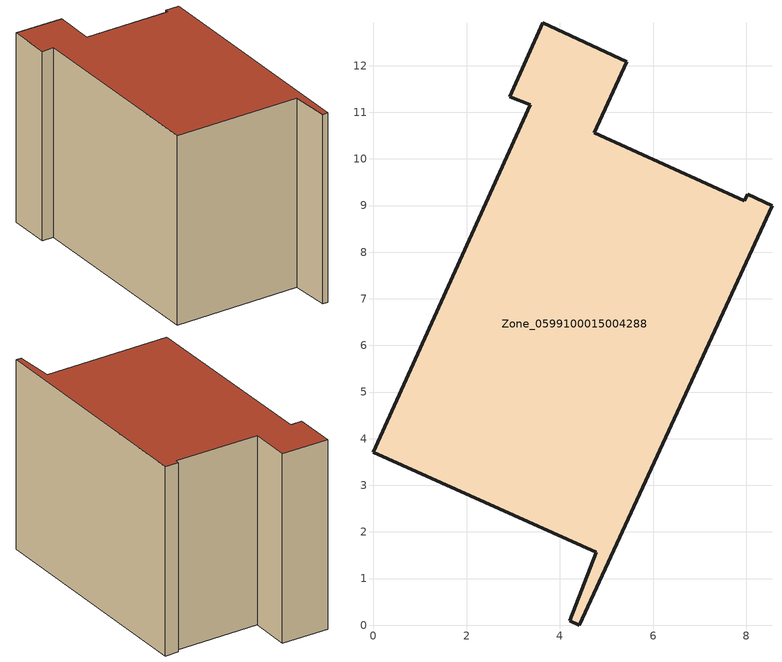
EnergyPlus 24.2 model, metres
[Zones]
Zone_0599100015004288
 floor ground (C_G): 4.73,10.56 7.95,9.1 8.02,9.24 8.55,9 4.42,0 4.2,0.1 4.78,1.56 0,3.71 3.37,11.16 2.92,11.34 3.63,12.92 5.43,12.08 z0.88
 wall outside (C_F): 7.95,9.1 4.73,10.56 5.43,12.08 3.63,12.92 2.92,11.34 3.37,11.16 0,3.71 4.78,1.56 4.2,0.1 4.42,0 8.55,9 8.02,9.24 7.95,9.1 z0.88:8.69
 roof outside (C_R): 4.78,1.56 4.2,0.1 4.42,0 8.55,9 8.02,9.24 7.95,9.1 4.73,10.56 5.43,12.08 3.63,12.92 2.92,11.34 3.37,11.16 0,3.71 z8.69
[BUILDING]
Pand.0599100015004288: North Axis=0; Terrain=City; Loads Convergence Tolerance Value=0.04; Temperature Convergence Tolerance Value=0.4; Solar Distribution=FullExterior; Maximum Number of Warmup Days=25; Minimum Number of Warmup Days=1
[Site:Location]
Rotterdam.The.Hague.AP_ZH_NLD Design_Conditions: Latitude=51.96; Longitude=4.45; Time Zone=1; Elevation=-4.5
[SITE:GROUNDTEMPERATURE:BUILDINGSURFACE]
18, 18, 18, 18, 18, 18, 18, 18, 18, 18, 18, 18
[MATERIAL] Thermal Absorptance=0.9; Solar Absorptance=0.7; Visible Absorptance=0.7
Name | Roughness | Thickness | Conductivity | Density | Specific Heat
G.TI.1965-1974 | MediumSmooth | 0.15 | 0.882353 | 540 | 1210
F.TI.1965-1974 | Rough | 0.3 | 0.697674 | 1920 | 840
R.TI.1965-1974 | MediumRough | 0.2 | 0.232558 | 1500 | 1000
[CONSTRUCTION]
C_G: G.TI.1965-1974
C_F: F.TI.1965-1974
C_R: R.TI.1965-1974
[ZONE]
Zone_0599100015004288: Type=1; Multiplier=1; Ceiling Height=Autocalculate; Volume=Autocalculate; Floor Area=autocalculate; Part of Total Floor Area=Yes
[ZONEINFILTRATION:DESIGNFLOWRATE]
Infil_Zone_0599100015004288: Zone or ZoneList or Space or SpaceList=Zone_0599100015004288; Schedule=AlwaysOn; Design Flow Rate Calculation Method=Flow/Area; Flow Rate per Floor Area=0.003; Constant Term Coefficient=1; Temperature Term Coefficient=0; Velocity Term Coefficient=0; Velocity Squared Term Coefficient=0
[HVACTEMPLATE:ZONE:IDEALLOADSAIRSYSTEM]
Zone_0599100015004288: Maximum Heating Supply Air Temperature=50; Minimum Cooling Supply Air Temperature=13; Maximum Heating Supply Air Humidity Ratio=0.0156; Minimum Cooling Supply Air Humidity Ratio=0.0077; Heating Limit=NoLimit; Cooling Limit=NoLimit; Dehumidification Control Type=ConstantSensibleHeatRatio; Cooling Sensible Heat Ratio=0.7; Dehumidification Setpoint=60; Humidification Control Type=None; Humidification Setpoint=30; Outdoor Air Method=None; Outdoor Air Flow Rate per Person=0.00944; Outdoor Air Flow Rate per Zone Floor Area=0; Outdoor Air Flow Rate per Zone=0; Demand Controlled Ventilation Type=None; Outdoor Air Economizer Type=NoEconomizer; Heat Recovery Type=None; Sensible Heat Recovery Effectiveness=0.7; Latent Heat Recovery Effectiveness=0.65
[ZONECONTROL:THERMOSTAT]
ThermostatControl_Zone_0599100015004288: Zone or ZoneList=Zone_0599100015004288; Control Type Schedule=DualSetpointControlType; Control 1=Thermostat_Zone_0599100015004288; Temperature Difference Between Cutout And Setpoint=0
[THERMOSTATSETPOINT:DUALSETPOINT]
Thermostat_Zone_0599100015004288: Heating Setpoint Temperature Schedule=HeatingSetpoint_Zone_0599100015004288; Cooling Setpoint Temperature Schedule=CoolingSetpoint_Zone_0599100015004288
[SCHEDULE:COMPACT]
HeatingSetpoint_Zone_0599100015004288: Through: 12/31, For: AllDays, Until: 24:00, 21
CoolingSetpoint_Zone_0599100015004288: Through: 12/31, For: AllDays, Until: 24:00, 24
DualSetpointControlType: Through: 12/31, For: AllDays, Until: 24:00, 4
AlwaysOn: Through: 12/31, For: AllDays, Until: 24:00, 1
